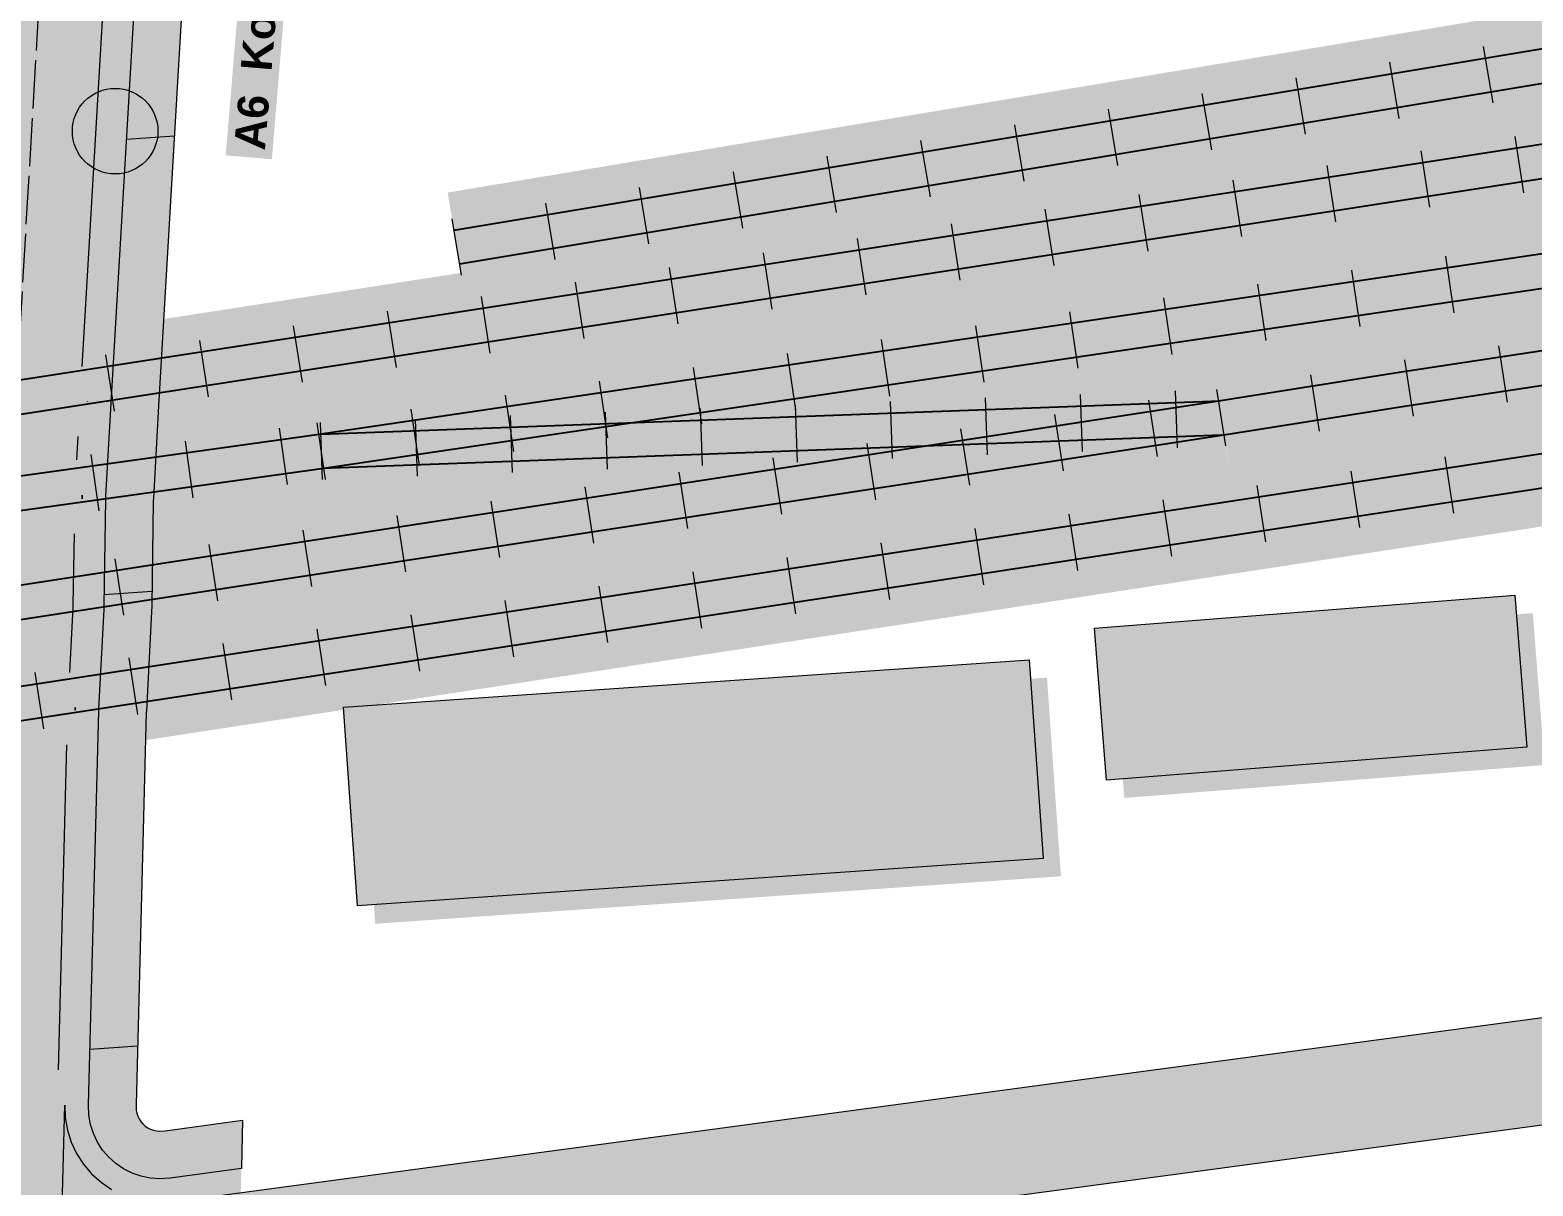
# Model space of a CAD drawing. Header units: metres. Extents: x 305909 to 307171, y 9156037 to 9156671.
# Drawn here: x 306871.6 to 306934.8, y 9156119.7 to 9156168.3 of the extents above; entities that cross this region are included whole.
import ezdxf

# ---------------------------------------------------------------- set-up
doc = ezdxf.new("R2010")
doc.units = ezdxf.units.M
doc.linetypes.add('DASHED', pattern=[1.524, 1.27, -0.254])
for name, color, linetype, lineweight, true_color in [('A-ALUR_STASIUN', 7, 'Continuous', 50, 0x148c3c), ('A-LABEL', 7, 'Continuous', 0, 0x000000), ('A-ZONA_ANTREAN', 7, 'Continuous', 0, 0xe25a50), ('B-BAYANGAN', 7, 'Continuous', 0, 0x76786c), ('J-BADAN_KOLEKTOR', 7, 'Continuous', 13, 0x6e6e6e), ('J-MARKA_TEPI', 7, 'Continuous', 13, 0xffffff), ('J-PERKERASAN_JALAN', 7, 'Continuous', 9, 0x989896), ('J-SUMBU_KOLEKTOR', 7, 'DASHED', 18, 0xffffff), ('K-BANGUNAN_LUAR_TAPAK', 7, 'Continuous', 9, 0xdedede), ('K-REL_BALAS', 7, 'Continuous', 0, 0xb0a89c), ('K-REL_BANTALAN', 7, 'Continuous', 9, 0x5a5a5a), ('K-REL_KA', 7, 'Continuous', 25, 0x282828), ('P-TROTOAR_AYANI', 7, 'Continuous', 9, 0xd6c8b2), ('V-JALUR_HIJAU_AYANI', 7, 'Continuous', 0, 0x96cd78), ('V-POHON_PENEDUH', 7, 'Continuous', 13, 0x288232)]:
    doc.layers.add(name, color=color, linetype=linetype, lineweight=lineweight, true_color=true_color)
doc.layers.add('J-MARKA_JALAN', color=7, linetype='Continuous')
doc.styles.add('ARIALB', font='arialbd.ttf')

# ---------------------------------------------------------------- blocks, each defined once
blk = doc.blocks.new('POHON')
at = {"true_color": 0x3e843e}
h = blk.add_hatch(color=97, dxfattribs=at)
h.dxf.hatch_style = 1
edge = h.paths.add_edge_path()
edge.add_arc((0, 0.78), 0.32, 0, 360)
at = {"true_color": 0x347638}
h = blk.add_hatch(color=97, dxfattribs=at)
h.dxf.hatch_style = 1
edge = h.paths.add_edge_path()
edge.add_arc((0, 0), 1, 0, 360)
at = {"true_color": 0x3e843e}
h = blk.add_hatch(color=97, dxfattribs=at)
h.dxf.hatch_style = 1
edge = h.paths.add_edge_path()
edge.add_arc((-0.552, 0.552), 0.32, 0, 360)
at = {"true_color": 0x62a556}
h = blk.add_hatch(color=85, dxfattribs=at)
h.dxf.hatch_style = 1
edge = h.paths.add_edge_path()
edge.add_arc((-0.2, 0.22), 0.55, 0, 360)
at = {"true_color": 0x3e843e}
h = blk.add_hatch(color=97, dxfattribs=at)
h.dxf.hatch_style = 1
edge = h.paths.add_edge_path()
edge.add_arc((0.552, 0.552), 0.32, 0, 360)
at = {"true_color": 0x697060}
h = blk.add_hatch(color=251, dxfattribs=at)
h.dxf.hatch_style = 1
edge = h.paths.add_edge_path()
edge.add_arc((0.38, -0.38), 1, 0, 360)
at = {"true_color": 0x3e843e}
h = blk.add_hatch(color=97, dxfattribs=at)
h.dxf.hatch_style = 1
edge = h.paths.add_edge_path()
edge.add_arc((-0.78, 0), 0.32, 0, 360)
h = blk.add_hatch(color=97, dxfattribs=at)
h.dxf.hatch_style = 1
edge = h.paths.add_edge_path()
edge.add_arc((0.78, 0), 0.32, 0, 360)
h = blk.add_hatch(color=97, dxfattribs=at)
h.dxf.hatch_style = 1
edge = h.paths.add_edge_path()
edge.add_arc((-0.552, -0.552), 0.32, 0, 360)
h = blk.add_hatch(color=97, dxfattribs=at)
h.dxf.hatch_style = 1
edge = h.paths.add_edge_path()
edge.add_arc((0.552, -0.552), 0.32, 0, 360)
h = blk.add_hatch(color=97, dxfattribs=at)
h.dxf.hatch_style = 1
edge = h.paths.add_edge_path()
edge.add_arc((0, -0.78), 0.32, 0, 360)
at = {"color": 99, "lineweight": 9, "true_color": 0x235528}
blk.add_circle((0, 0), 1, dxfattribs=at)

msp = doc.modelspace()

# ---------------------------------------------------------------- hatches: boundary and pattern name
at = {"layer": 'A-ALUR_STASIUN', "true_color": 0x148c3c}
h = msp.add_hatch(color=116, dxfattribs=at)
h.dxf.hatch_style = 1
h.paths.add_polyline_path([(306876.556, 9156149.973), (306876.2, 9156139.975), (306876.198, 9156139.943), (306874.726, 9156121.943), (306873.33, 9156122.057), (306874.802, 9156140.041), (306875.157, 9156150.025), (306875.158, 9156150.029), (306878.312, 9156226.029), (306879.711, 9156225.971), (306876.556, 9156149.973)])
h = msp.add_hatch(color=116, dxfattribs=at)
h.dxf.hatch_style = 1
h.paths.add_polyline_path([(307021.172, 9156136.771), (307076.157, 9156147.905), (307076.217, 9156147.915), (307136.921, 9156154.82), (307137.079, 9156153.429), (307076.405, 9156146.527), (307021.428, 9156135.394), (307021.382, 9156135.386), (306869.957, 9156115.007), (306869.77, 9156116.395), (307021.172, 9156136.771)])
h = msp.add_hatch(color=116, dxfattribs=at)
h.dxf.hatch_style = 1
h.paths.add_polyline_path([(306874.028, 9156122), (306872.56, 9156126.133), (306876.148, 9156125.84)])
h = msp.add_hatch(color=116, dxfattribs=at)
h.dxf.hatch_style = 1
h.paths.add_polyline_path([(306929.328, 9156123.704), (306925.603, 9156121.386), (306925.123, 9156124.954)])
at = {"layer": 'A-ZONA_ANTREAN', "true_color": 0xec786e}
h = msp.add_hatch(color=11, dxfattribs=at)
h.dxf.hatch_style = 1
h.paths.add_polyline_path([(306871.083, 9156154), (306874.012, 9156226), (306877.012, 9156226), (306874.083, 9156154), (306871.083, 9156154)])
at = {"layer": 'B-BAYANGAN', "true_color": 0x76786c}
h = msp.add_hatch(color=8, dxfattribs=at)
h.dxf.hatch_style = 1
h.paths.add_polyline_path([(306934.819, 9156143.78), (306935.319, 9156137.389), (306917.636, 9156136.001), (306917.124, 9156142.392), (306934.819, 9156143.78)])
h = msp.add_hatch(color=8, dxfattribs=at)
h.dxf.hatch_style = 1
h.paths.add_polyline_path([(306914.382, 9156141.065), (306914.968, 9156132.706), (306886.12, 9156130.708), (306885.534, 9156139.068), (306914.382, 9156141.065)])
at = {"layer": 'J-BADAN_KOLEKTOR', "true_color": 0x54565a}
h = msp.add_hatch(color=251, dxfattribs=at)
h.dxf.hatch_style = 1
h.paths.add_polyline_path([(306889.931, 9156640), (306895.936, 9156640), (306895.475, 9156629.11), (306895.474, 9156629.085), (306895.474, 9156629.061), (306893.315, 9156557.748), (306893.149, 9156552.271), (306893.014, 9156547.717), (306892.993, 9156546.713), (306891.335, 9156465.673), (306891.237, 9156460.847), (306891.218, 9156460.566), (306890.645, 9156455.57), (306884.99, 9156406.251), (306884.352, 9156400.688), (306883.008, 9156380.059), (306877.639, 9156297.634), (306877.621, 9156297.351), (306877.453, 9156277.708), (306877.43, 9156275.046), (306877.429, 9156274.864), (306877.044, 9156229.834), (306876.993, 9156223.828), (306876.993, 9156223.827), (306876.813, 9156202.951), (306876.76, 9156196.862), (306876.753, 9156196.674), (306876.43, 9156192.144), (306875.837, 9156183.84), (306875.836, 9156183.815), (306875.834, 9156183.79), (306874.011, 9156152.681), (306874.01, 9156152.675), (306874.01, 9156152.669), (306873.9, 9156150.695), (306873.792, 9156148.75), (306873.788, 9156148.669), (306873.786, 9156148.588), (306873.743, 9156145.719), (306873.719, 9156144.136), (306873.718, 9156144.098), (306873.716, 9156144.044), (306873.716, 9156144.024), (306873.714, 9156143.986), (306873.657, 9156142.889), (306873.495, 9156139.805), (306873.492, 9156139.752), (306873.491, 9156139.7), (306873.213, 9156129.068), (306873.057, 9156123.08), (306872.863, 9156115.623), (306872.83, 9156115.253), (306872.163, 9156110.834), (306864.194, 9156058.08), (306864.167, 9156057.904), (306864.156, 9156057.726), (306863.079, 9156040), (306857.068, 9156040), (306857.115, 9156040.772), (306857.836, 9156052.639), (306858.186, 9156058.401), (306858.215, 9156058.667), (306858.909, 9156063.262), (306864.38, 9156099.484), (306866.833, 9156115.72), (306866.87, 9156115.965), (306866.876, 9156116.213), (306866.922, 9156117.98), (306867.495, 9156139.935), (306867.495, 9156139.962), (306867.497, 9156140.001), (306867.498, 9156140.014), (306867.499, 9156140.041), (306867.717, 9156144.189), (306867.72, 9156144.264), (306867.722, 9156144.338), (306867.781, 9156148.295), (306867.789, 9156148.8), (306867.79, 9156148.84), (306867.793, 9156148.916), (306867.793, 9156148.921), (306867.795, 9156148.961), (306867.862, 9156150.175), (306868.019, 9156153.006), (306869.543, 9156179.003), (306869.847, 9156184.185), (306869.849, 9156184.223), (306870.257, 9156189.937), (306870.599, 9156194.727), (306870.753, 9156196.882), (306870.761, 9156197.007), (306870.763, 9156197.132), (306870.863, 9156208.724), (306870.993, 9156223.879), (306870.993, 9156223.879), (306871.446, 9156276.873), (306871.551, 9156289.206), (306871.622, 9156297.487), (306871.628, 9156297.656), (306871.981, 9156303.077), (306872.914, 9156317.396), (306878.368, 9156401.127), (306878.372, 9156401.176), (306878.38, 9156401.273), (306878.385, 9156401.322), (306880.543, 9156420.136), (306884.601, 9156455.528), (306885.241, 9156461.11), (306885.363, 9156467.081), (306887.015, 9156547.847), (306887.016, 9156547.874), (306887.152, 9156552.449), (306887.152, 9156552.45), (306889.305, 9156623.574), (306889.305, 9156623.574), (306889.478, 9156629.285), (306889.479, 9156629.321), (306889.699, 9156634.526), (306889.931, 9156640)])
at = {"layer": 'J-MARKA_JALAN', "true_color": 0xffffff}
h = msp.add_hatch(color=7, dxfattribs=at)
h.dxf.hatch_style = 1
h.paths.add_polyline_path([(306872.357, 9156147.8), (306873.107, 9156149.4), (306872.637, 9156149.4), (306872.637, 9156152.2), (306872.077, 9156152.2), (306872.077, 9156149.4), (306871.607, 9156149.4)])
at = {"layer": 'J-PERKERASAN_JALAN', "true_color": 0xa8a8a6}
h = msp.add_hatch(color=253, dxfattribs=at)
h.dxf.hatch_style = 1
h.paths.add_polyline_path([(306873.171, 9156122.024), (306873.331, 9156121.517), (306873.558, 9156121.035), (306873.846, 9156120.588), (306874.192, 9156120.183), (306874.588, 9156119.828), (306875.027, 9156119.528), (306875.503, 9156119.289), (306876.006, 9156119.116), (306876.527, 9156119.01), (306877.058, 9156118.975), (306877.589, 9156119.011), (307020.784, 9156138.282), (307021.044, 9156138.326), (307075.807, 9156149.416), (307075.892, 9156149.431), (307075.999, 9156149.448), (307076.085, 9156149.46), (307140, 9156156.73), (307140, 9156152.201), (307076.819, 9156145.014), (307076.477, 9156144.96), (307026.247, 9156134.788), (307025.75, 9156134.654), (307025.274, 9156134.456), (307024.827, 9156134.199), (307024.417, 9156133.887), (307024.051, 9156133.525), (307023.734, 9156133.118), (307023.472, 9156132.674), (307023.269, 9156132.2), (307023.129, 9156131.704), (307023.054, 9156131.195), (307023.045, 9156130.679), (307024.918, 9156091.032), (307024.915, 9156090.909), (307024.793, 9156090.895), (307022.058, 9156090.766), (307021.935, 9156090.768), (307021.921, 9156090.891), (307020.109, 9156129.266), (307020.052, 9156129.772), (307019.932, 9156130.267), (307019.75, 9156130.743), (307019.508, 9156131.192), (307019.212, 9156131.607), (307018.865, 9156131.98), (307018.474, 9156132.306), (307018.044, 9156132.58), (307017.583, 9156132.797), (307017.098, 9156132.954), (307016.597, 9156133.048), (307016.088, 9156133.077), (307015.58, 9156133.041), (306875.584, 9156114.201), (306875.08, 9156114.099), (306874.593, 9156113.934), (306874.13, 9156113.708), (306873.701, 9156113.424), (306873.312, 9156113.088), (306872.969, 9156112.704), (306872.679, 9156112.279), (306872.445, 9156111.821), (306872.272, 9156111.337), (306872.163, 9156110.834), (306872.83, 9156115.253), (306872.863, 9156115.623), (306873.057, 9156123.08), (306873.079, 9156122.548), (306873.171, 9156122.024)])
at = {"layer": 'K-BANGUNAN_LUAR_TAPAK', "true_color": 0xececea}
h = msp.add_hatch(color=7, dxfattribs=at)
h.dxf.hatch_style = 1
h.paths.add_polyline_path([(306934.069, 9156144.53), (306934.569, 9156138.139), (306916.886, 9156136.751), (306916.374, 9156143.142), (306934.069, 9156144.53)])
h = msp.add_hatch(color=7, dxfattribs=at)
h.dxf.hatch_style = 1
h.paths.add_polyline_path([(306913.632, 9156141.815), (306914.218, 9156133.456), (306885.37, 9156131.458), (306884.784, 9156139.818), (306913.632, 9156141.815)])
at = {"layer": 'K-REL_BALAS', "true_color": 0xbeb8ae}
h = msp.add_hatch(color=9, dxfattribs=at)
h.dxf.hatch_style = 1
h.paths.add_polyline_path([(306921.861, 9156166.937), (306956.079, 9156172.648), (306956.079, 9156163.696), (306944.304, 9156161.869), (306956.079, 9156163.608), (306956.079, 9156150.621), (306921.861, 9156145.384), (306921.861, 9156151.034), (306922.005, 9156150.1), (306922.013, 9156150.101), (306921.861, 9156151.063), (306921.861, 9156166.937)])
h = msp.add_hatch(color=9, dxfattribs=at)
h.dxf.hatch_style = 1
h.paths.add_polyline_path([(306871.136, 9156155.212), (306889.733, 9156158.098), (306889.695, 9156158.324), (306889.405, 9156160.06), (306889.168, 9156161.48), (306921.861, 9156166.937), (306921.861, 9156151.063), (306921.85, 9156151.132), (306921.83, 9156151.26), (306921.712, 9156152.001), (306921.846, 9156151.131), (306921.861, 9156151.034), (306921.861, 9156145.384), (306871.136, 9156137.621), (306871.136, 9156151.93), (306871.235, 9156151.179), (306871.273, 9156151.185), (306871.15, 9156151.976), (306871.136, 9156152.068), (306871.136, 9156155.212)])
at = {"layer": 'P-TROTOAR_AYANI', "true_color": 0xd8d0c2}
h = msp.add_hatch(color=254, dxfattribs=at)
h.dxf.hatch_style = 1
h.paths.add_polyline_path([(306880.22, 9156192.832), (306880.095, 9156192.798), (306879.977, 9156192.748), (306879.865, 9156192.684), (306879.763, 9156192.605), (306879.672, 9156192.514), (306879.594, 9156192.412), (306879.529, 9156192.3), (306879.48, 9156192.182), (306879.446, 9156192.057), (306879.415, 9156191.833), (306878.83, 9156183.636), (306878.828, 9156183.605), (306877.006, 9156152.51), (306876.789, 9156148.613), (306876.786, 9156148.512), (306876.719, 9156144.091), (306876.718, 9156144.063), (306876.717, 9156144.025), (306876.717, 9156143.997), (306876.714, 9156143.922), (306876.713, 9156143.894), (306876.711, 9156143.857), (306876.71, 9156143.829), (306876.492, 9156139.668), (306876.489, 9156139.602), (306876.059, 9156123.101), (306876.068, 9156122.869), (306876.091, 9156122.739), (306876.131, 9156122.613), (306876.187, 9156122.494), (306876.259, 9156122.383), (306876.345, 9156122.282), (306876.443, 9156122.194), (306876.552, 9156122.119), (306876.67, 9156122.06), (306876.795, 9156122.017), (306876.925, 9156121.991), (306877.056, 9156121.982), (306877.288, 9156121.998), (306880.543, 9156122.436), (306880.49, 9156120.411), (306877.489, 9156120.007), (306877.058, 9156119.978), (306876.66, 9156120.004), (306876.269, 9156120.083), (306875.892, 9156120.213), (306875.536, 9156120.392), (306875.206, 9156120.616), (306874.909, 9156120.883), (306874.65, 9156121.186), (306874.434, 9156121.521), (306874.264, 9156121.882), (306874.144, 9156122.262), (306874.075, 9156122.655), (306874.058, 9156123.087), (306874.49, 9156139.667), (306874.494, 9156139.759), (306874.713, 9156143.934), (306874.713, 9156143.943), (306874.715, 9156143.981), (306874.715, 9156143.99), (306874.718, 9156144.065), (306874.718, 9156144.074), (306874.719, 9156144.111), (306874.719, 9156144.121), (306874.786, 9156148.563), (306874.791, 9156148.704), (306875.008, 9156152.613), (306875.009, 9156152.623), (306876.832, 9156183.728), (306876.835, 9156183.772), (306877.425, 9156192.04), (306877.482, 9156192.457), (306877.584, 9156192.832), (306877.734, 9156193.191), (306877.929, 9156193.527), (306878.165, 9156193.835), (306878.44, 9156194.11), (306878.747, 9156194.347), (306879.083, 9156194.543), (306879.442, 9156194.693), (306879.816, 9156194.796), (306880.233, 9156194.853), (306884.163, 9156195.14), (306884.019, 9156193.124), (306880.444, 9156192.863), (306880.22, 9156192.832)])
at = {"layer": 'P-TROTOAR_AYANI', "true_color": 0xc4bcae}
h = msp.add_hatch(dxfattribs=at)
h.set_pattern_fill('NET', color=9, scale=6, angle=4)
h.paths.add_polyline_path([(306880.22, 9156192.832), (306880.095, 9156192.798), (306879.977, 9156192.748), (306879.865, 9156192.684), (306879.763, 9156192.605), (306879.672, 9156192.514), (306879.594, 9156192.412), (306879.529, 9156192.3), (306879.48, 9156192.182), (306879.446, 9156192.057), (306879.415, 9156191.833), (306878.83, 9156183.636), (306878.828, 9156183.605), (306877.006, 9156152.51), (306876.789, 9156148.613), (306876.786, 9156148.512), (306876.719, 9156144.091), (306876.718, 9156144.063), (306876.717, 9156144.025), (306876.717, 9156143.997), (306876.714, 9156143.922), (306876.713, 9156143.894), (306876.711, 9156143.857), (306876.71, 9156143.829), (306876.492, 9156139.668), (306876.489, 9156139.602), (306876.059, 9156123.101), (306876.068, 9156122.869), (306876.091, 9156122.739), (306876.131, 9156122.613), (306876.187, 9156122.494), (306876.259, 9156122.383), (306876.345, 9156122.282), (306876.443, 9156122.194), (306876.552, 9156122.119), (306876.67, 9156122.06), (306876.795, 9156122.017), (306876.925, 9156121.991), (306877.056, 9156121.982), (306877.288, 9156121.998), (306880.543, 9156122.436), (306880.49, 9156120.411), (306877.489, 9156120.007), (306877.058, 9156119.978), (306876.66, 9156120.004), (306876.269, 9156120.083), (306875.892, 9156120.213), (306875.536, 9156120.392), (306875.206, 9156120.616), (306874.909, 9156120.883), (306874.65, 9156121.186), (306874.434, 9156121.521), (306874.264, 9156121.882), (306874.144, 9156122.262), (306874.075, 9156122.655), (306874.058, 9156123.087), (306874.49, 9156139.667), (306874.494, 9156139.759), (306874.713, 9156143.934), (306874.713, 9156143.943), (306874.715, 9156143.981), (306874.715, 9156143.99), (306874.718, 9156144.065), (306874.718, 9156144.074), (306874.719, 9156144.111), (306874.719, 9156144.121), (306874.786, 9156148.563), (306874.791, 9156148.704), (306875.008, 9156152.613), (306875.009, 9156152.623), (306876.832, 9156183.728), (306876.835, 9156183.772), (306877.425, 9156192.04), (306877.482, 9156192.457), (306877.584, 9156192.832), (306877.734, 9156193.191), (306877.929, 9156193.527), (306878.165, 9156193.835), (306878.44, 9156194.11), (306878.747, 9156194.347), (306879.083, 9156194.543), (306879.442, 9156194.693), (306879.816, 9156194.796), (306880.233, 9156194.853), (306884.163, 9156195.14), (306884.019, 9156193.124), (306880.444, 9156192.863), (306880.22, 9156192.832)])
at = {"layer": 'V-JALUR_HIJAU_AYANI', "true_color": 0x8abe64}
h = msp.add_hatch(color=83, dxfattribs=at)
h.dxf.hatch_style = 1
h.paths.add_polyline_path([(306879.816, 9156194.796), (306879.442, 9156194.693), (306879.083, 9156194.543), (306878.747, 9156194.347), (306878.44, 9156194.11), (306878.165, 9156193.835), (306877.929, 9156193.527), (306877.734, 9156193.191), (306877.584, 9156192.832), (306877.482, 9156192.457), (306877.425, 9156192.04), (306876.835, 9156183.772), (306876.832, 9156183.728), (306875.009, 9156152.623), (306875.008, 9156152.613), (306874.791, 9156148.704), (306874.786, 9156148.563), (306874.719, 9156144.121), (306874.719, 9156144.111), (306874.718, 9156144.074), (306874.718, 9156144.065), (306874.715, 9156143.99), (306874.715, 9156143.981), (306874.713, 9156143.943), (306874.713, 9156143.934), (306874.494, 9156139.759), (306874.49, 9156139.667), (306874.058, 9156123.087), (306874.075, 9156122.655), (306874.144, 9156122.262), (306874.264, 9156121.882), (306874.434, 9156121.521), (306874.65, 9156121.186), (306874.909, 9156120.883), (306875.206, 9156120.616), (306875.536, 9156120.392), (306875.892, 9156120.213), (306876.269, 9156120.083), (306876.66, 9156120.004), (306877.058, 9156119.978), (306877.489, 9156120.007), (306880.49, 9156120.411), (306880.464, 9156119.398), (306877.589, 9156119.011), (306877.058, 9156118.975), (306876.527, 9156119.01), (306876.006, 9156119.116), (306875.503, 9156119.289), (306875.027, 9156119.528), (306874.588, 9156119.828), (306874.192, 9156120.183), (306873.846, 9156120.588), (306873.558, 9156121.035), (306873.331, 9156121.517), (306873.171, 9156122.024), (306873.079, 9156122.548), (306873.057, 9156123.08), (306873.491, 9156139.7), (306873.495, 9156139.805), (306873.714, 9156143.986), (306873.716, 9156144.024), (306873.718, 9156144.098), (306873.719, 9156144.136), (306873.786, 9156148.588), (306873.792, 9156148.75), (306874.01, 9156152.669), (306874.011, 9156152.681), (306875.834, 9156183.79), (306875.837, 9156183.84), (306876.43, 9156192.144), (306876.5, 9156192.657), (306876.636, 9156193.157), (306876.836, 9156193.636), (306877.096, 9156194.084), (306877.412, 9156194.496), (306877.778, 9156194.863), (306878.189, 9156195.179), (306878.637, 9156195.44), (306879.115, 9156195.64), (306879.615, 9156195.777), (306880.128, 9156195.848), (306884.234, 9156196.148), (306884.234, 9156196.14), (306884.163, 9156195.14), (306880.233, 9156194.853), (306879.816, 9156194.796)])

# ---------------------------------------------------------------- linework, layer by layer
at = {"layer": 'J-MARKA_TEPI'}
for points in [[(306873.797, 9156154.165), (306875.449, 9156182.34)], [(306873.574, 9156150.233), (306873.629, 9156151.218)], [(306873.272, 9156141.288), (306873.416, 9156144.021), (306873.419, 9156144.122), (306873.464, 9156147.123)], [(306872.796, 9156124.555), (306873.152, 9156138.238)]]:
    msp.add_lwpolyline(points, dxfattribs=at)
at = {"layer": 'J-PERKERASAN_JALAN', "color": 8, "lineweight": 13, "true_color": 0x787876}
for points in [[(306874.01, 9156152.675), (306874.011, 9156152.681), (306874.01, 9156152.669), (306874.01, 9156152.675)], [(306873.788, 9156148.669), (306873.792, 9156148.75), (306873.786, 9156148.588), (306873.788, 9156148.669)], [(306873.492, 9156139.752), (306873.495, 9156139.805), (306873.491, 9156139.7), (306873.492, 9156139.752)]]:
    msp.add_lwpolyline(points, close=True, dxfattribs=at)
for points in [[(306877.589, 9156119.011), (307020.784, 9156138.282)], [(307015.58, 9156133.041), (306875.584, 9156114.201)], [(306872.863, 9156115.623), (306873.057, 9156123.08), (306873.079, 9156122.548), (306873.171, 9156122.024), (306873.171, 9156122.024), (306873.331, 9156121.517), (306873.558, 9156121.035), (306873.846, 9156120.588), (306874.192, 9156120.183), (306874.588, 9156119.828), (306875.027, 9156119.528)]]:
    msp.add_lwpolyline(points, dxfattribs=at)
at = {"layer": 'J-SUMBU_KOLEKTOR', "linetype": 'DASHED', "ltscale": 1.6}
msp.add_lwpolyline([(306860.074, 9156040), (306861.181, 9156058.219), (306869.864, 9156115.701), (306870.494, 9156139.87), (306870.719, 9156144.162), (306870.789, 9156148.775), (306871.015, 9156152.846), (306872.842, 9156184.01), (306873.761, 9156196.887), (306873.993, 9156223.853), (306874.621, 9156297.461), (306881.363, 9156400.956), (306888.237, 9156460.908), (306890.015, 9156547.793), (306890.151, 9156552.361), (306892.476, 9156629.194), (306892.934, 9156640)], dxfattribs=at)
at = {"layer": 'K-BANGUNAN_LUAR_TAPAK', "color": 253, "lineweight": 9, "true_color": 0xb0b0ae}
for points in [[(306934.069, 9156144.53), (306934.569, 9156138.139), (306916.886, 9156136.751), (306916.374, 9156143.142), (306934.069, 9156144.53)], [(306913.632, 9156141.815), (306914.218, 9156133.456), (306885.37, 9156131.458), (306884.784, 9156139.818), (306913.632, 9156141.815)]]:
    msp.add_lwpolyline(points, close=True, dxfattribs=at)
at = {"layer": 'K-REL_BANTALAN'}
for points in [[(306933.147, 9156165.252), (306932.752, 9156167.619)], [(306929.202, 9156164.594), (306928.807, 9156166.961)], [(306925.256, 9156163.935), (306924.861, 9156166.302)], [(306921.311, 9156163.277), (306920.916, 9156165.644)], [(306917.365, 9156162.618), (306916.97, 9156164.985)], [(306913.42, 9156161.96), (306913.025, 9156164.327)], [(306934.442, 9156161.472), (306934.074, 9156163.844)], [(306909.475, 9156161.301), (306909.079, 9156163.668)], [(306930.49, 9156160.859), (306930.122, 9156163.231)], [(306905.529, 9156160.643), (306905.134, 9156163.01)], [(306926.537, 9156160.246), (306926.169, 9156162.618)], [(306901.584, 9156159.984), (306901.189, 9156162.351)], [(306922.584, 9156159.633), (306922.216, 9156162.004)], [(306897.638, 9156159.326), (306897.243, 9156161.693)], [(306918.632, 9156159.019), (306918.264, 9156161.391)], [(306893.693, 9156158.667), (306893.298, 9156161.034)], [(306914.679, 9156158.406), (306914.311, 9156160.778)], [(306889.747, 9156158.009), (306889.352, 9156160.376)], [(306910.726, 9156157.793), (306910.358, 9156160.164)], [(306906.773, 9156157.18), (306906.405, 9156159.551)], [(306902.821, 9156156.566), (306902.453, 9156158.938)], [(306931.518, 9156156.423), (306931.167, 9156158.797)], [(306898.868, 9156155.953), (306898.5, 9156158.325)], [(306927.561, 9156155.838), (306927.21, 9156158.213)], [(306894.915, 9156155.34), (306894.547, 9156157.711)], [(306923.604, 9156155.254), (306923.253, 9156157.628)], [(306890.963, 9156154.726), (306890.595, 9156157.098)], [(306919.647, 9156154.67), (306919.296, 9156157.044)], [(306887.01, 9156154.113), (306886.642, 9156156.485)], [(306915.69, 9156154.085), (306915.339, 9156156.46)], [(306883.057, 9156153.5), (306882.689, 9156155.871)], [(306911.733, 9156153.501), (306911.382, 9156155.875)], [(306879.104, 9156152.887), (306878.737, 9156155.258)], [(306907.775, 9156152.917), (306907.425, 9156155.291)], [(306933.749, 9156152.662), (306933.39, 9156155.035)], [(306875.152, 9156152.273), (306874.784, 9156154.645)], [(306903.818, 9156152.332), (306903.468, 9156154.706)], [(306929.794, 9156152.064), (306929.435, 9156154.437)], [(306899.861, 9156151.748), (306899.511, 9156154.122)], [(306925.851, 9156151.441), (306925.475, 9156153.812)], [(306891.947, 9156150.579), (306891.597, 9156152.953)], [(306895.904, 9156151.163), (306895.554, 9156153.538)], [(306915.88, 9156150.584), (306915.791, 9156152.982)], [(306919.877, 9156150.732), (306919.789, 9156153.13)], [(306921.9, 9156150.816), (306921.525, 9156153.186)], [(306887.99, 9156149.995), (306887.639, 9156152.369)], [(306899.891, 9156149.991), (306899.802, 9156152.389)], [(306903.888, 9156150.139), (306903.799, 9156152.538)], [(306907.886, 9156150.287), (306907.797, 9156152.686)], [(306911.883, 9156150.436), (306911.794, 9156152.834)], [(306919.036, 9156150.375), (306918.672, 9156152.748)], [(306884.033, 9156149.41), (306883.682, 9156151.785)], [(306883.902, 9156149.398), (306883.813, 9156151.797)], [(306887.899, 9156149.546), (306887.81, 9156151.945)], [(306891.897, 9156149.695), (306891.808, 9156152.093)], [(306895.894, 9156149.843), (306895.805, 9156152.241)], [(306915.083, 9156149.768), (306914.718, 9156152.14)], [(306882.431, 9156149.187), (306882.1, 9156151.564)], [(306911.129, 9156149.16), (306910.764, 9156151.532)], [(306874.508, 9156148.082), (306874.176, 9156150.459)], [(306878.469, 9156148.634), (306878.138, 9156151.011)], [(306907.175, 9156148.552), (306906.811, 9156150.924)], [(306903.222, 9156147.944), (306902.857, 9156150.317)], [(306931.491, 9156147.991), (306931.128, 9156150.363)], [(306899.268, 9156147.337), (306898.904, 9156149.709)], [(306927.537, 9156147.386), (306927.174, 9156149.758)], [(306895.315, 9156146.729), (306894.95, 9156149.101)], [(306919.629, 9156146.175), (306919.266, 9156148.548)], [(306923.583, 9156146.781), (306923.22, 9156149.153)], [(306891.361, 9156146.121), (306890.997, 9156148.493)], [(306915.675, 9156145.57), (306915.312, 9156147.943)], [(306883.454, 9156144.906), (306883.089, 9156147.278)], [(306887.408, 9156145.514), (306887.043, 9156147.886)], [(306911.721, 9156144.965), (306911.358, 9156147.338)], [(306879.501, 9156144.298), (306879.136, 9156146.67)], [(306907.767, 9156144.36), (306907.404, 9156146.733)], [(306875.547, 9156143.69), (306875.182, 9156146.063)], [(306903.813, 9156143.755), (306903.45, 9156146.127)], [(306899.859, 9156143.15), (306899.496, 9156145.522)], [(306895.905, 9156142.545), (306895.542, 9156144.917)], [(306891.951, 9156141.94), (306891.588, 9156144.312)], [(306887.997, 9156141.335), (306887.634, 9156143.707)], [(306884.043, 9156140.73), (306883.68, 9156143.102)], [(306880.089, 9156140.125), (306879.726, 9156142.497)], [(306876.135, 9156139.519), (306875.772, 9156141.892)], [(306872.181, 9156138.914), (306871.818, 9156141.287)]]:
    msp.add_lwpolyline(points, dxfattribs=at)
at = {"layer": 'K-REL_KA'}
for points in [[(306889.431, 9156159.902), (307037.122, 9156184.552), (307059.889, 9156190.449), (307089.129, 9156199.852), (307089.17, 9156199.864), (307102.233, 9156203.224), (307102.314, 9156203.24), (307145.26, 9156209.121)], [(306889.668, 9156158.482), (307037.39, 9156183.137), (307037.452, 9156183.15), (307060.271, 9156189.06), (307060.31, 9156189.072), (307089.549, 9156198.475), (307102.551, 9156201.819), (307145.455, 9156207.694)], [(306870.905, 9156153.557), (306991.094, 9156172.205), (307034.881, 9156179.383), (307034.883, 9156179.384), (307091.12, 9156188.437), (307136.381, 9156196.285)], [(306883.752, 9156151.31), (306960.677, 9156162.67), (307012.617, 9156171.572), (307012.625, 9156171.574), (307142.134, 9156192.272), (307142.142, 9156192.274), (307169.895, 9156196.377)], [(306871.125, 9156152.134), (306991.318, 9156170.783), (306991.324, 9156170.784), (307035.113, 9156177.962), (307091.353, 9156187.016), (307091.361, 9156187.018), (307136.627, 9156194.866)], [(306883.963, 9156149.885), (306960.895, 9156161.246), (306960.912, 9156161.249), (307012.857, 9156170.152), (307142.357, 9156190.85), (307170.105, 9156194.952)], [(306677.548, 9156115.502), (306870.393, 9156140.583), (307006.69, 9156161.441)], [(306677.734, 9156114.074), (306870.587, 9156139.156), (306870.603, 9156139.158), (307006.908, 9156160.018)], [(306921.6, 9156152.712), (306929.198, 9156153.915), (306929.203, 9156153.916), (306947.068, 9156156.621)], [(306921.825, 9156151.29), (306929.421, 9156152.493), (306947.284, 9156155.197)], [(306744.465, 9156127.862), (306870.616, 9156144.875), (306921.603, 9156152.712)], [(306883.831, 9156151.317), (306921.686, 9156152.72)], [(306744.658, 9156126.435), (306870.816, 9156143.449), (306870.829, 9156143.451), (306921.822, 9156151.289)], [(306834.578, 9156144.885), (306870.694, 9156149.488), (306883.758, 9156151.311)], [(306883.884, 9156149.878), (306921.739, 9156151.281)], [(306834.76, 9156143.457), (306870.88, 9156148.061), (306870.888, 9156148.062), (306883.957, 9156149.884)]]:
    msp.add_lwpolyline(points, dxfattribs=at)
at = {"layer": 'P-TROTOAR_AYANI', "color": 252, "lineweight": 9, "true_color": 0xa09688}
msp.add_lwpolyline([(306878.828, 9156183.605), (306877.006, 9156152.51), (306876.789, 9156148.613), (306876.786, 9156148.512), (306876.719, 9156144.091), (306876.718, 9156144.063), (306876.717, 9156144.025), (306876.717, 9156143.997), (306876.714, 9156143.922), (306876.713, 9156143.894), (306876.711, 9156143.857), (306876.71, 9156143.829), (306876.492, 9156139.668), (306876.489, 9156139.602), (306876.059, 9156123.101), (306876.068, 9156122.869), (306876.091, 9156122.739), (306876.131, 9156122.613), (306876.187, 9156122.494), (306876.259, 9156122.383), (306876.345, 9156122.282), (306876.443, 9156122.194), (306876.552, 9156122.119), (306876.67, 9156122.06), (306876.795, 9156122.017), (306876.925, 9156121.991), (306877.056, 9156121.982), (306877.288, 9156121.998), (306880.543, 9156122.436), (306880.49, 9156120.411), (306877.489, 9156120.007), (306877.058, 9156119.978), (306876.66, 9156120.004), (306876.269, 9156120.083), (306875.892, 9156120.213), (306875.536, 9156120.392), (306875.206, 9156120.616), (306874.909, 9156120.883), (306874.65, 9156121.186), (306874.434, 9156121.521), (306874.264, 9156121.882), (306874.144, 9156122.262), (306874.075, 9156122.655), (306874.058, 9156123.087), (306874.49, 9156139.667), (306874.494, 9156139.759), (306874.713, 9156143.934), (306874.713, 9156143.943), (306874.715, 9156143.981), (306874.715, 9156143.99), (306874.718, 9156144.065), (306874.718, 9156144.074), (306874.719, 9156144.111), (306874.719, 9156144.121), (306874.786, 9156148.563), (306874.791, 9156148.704), (306875.008, 9156152.613), (306875.009, 9156152.623), (306876.832, 9156183.728)], dxfattribs=at)

# ---------------------------------------------------------------- block references
at = {"layer": 'V-POHON_PENEDUH', "xscale": 1.8, "yscale": 1.8}
msp.add_blockref('POHON', (306875.179, 9156164.062), dxfattribs=at)

# ---------------------------------------------------------------- texts
at = {"layer": 'A-LABEL', "color": 116, "true_color": 0x147832, "insert": (306881.814, 9156175), "char_height": 1.3, "attachment_point": 5, "rotation": 85.24216, "style": 'ARIALB', "bg_fill": 1, "box_fill_scale": 1.25, "bg_fill_color": 7, "bg_fill_true_color": 16777215, "bg_fill_transparency": 0}
msp.add_mtext('A6  Koridor Pasar - Stasiun', dxfattribs=at)

doc.saveas('drawing.dxf')
